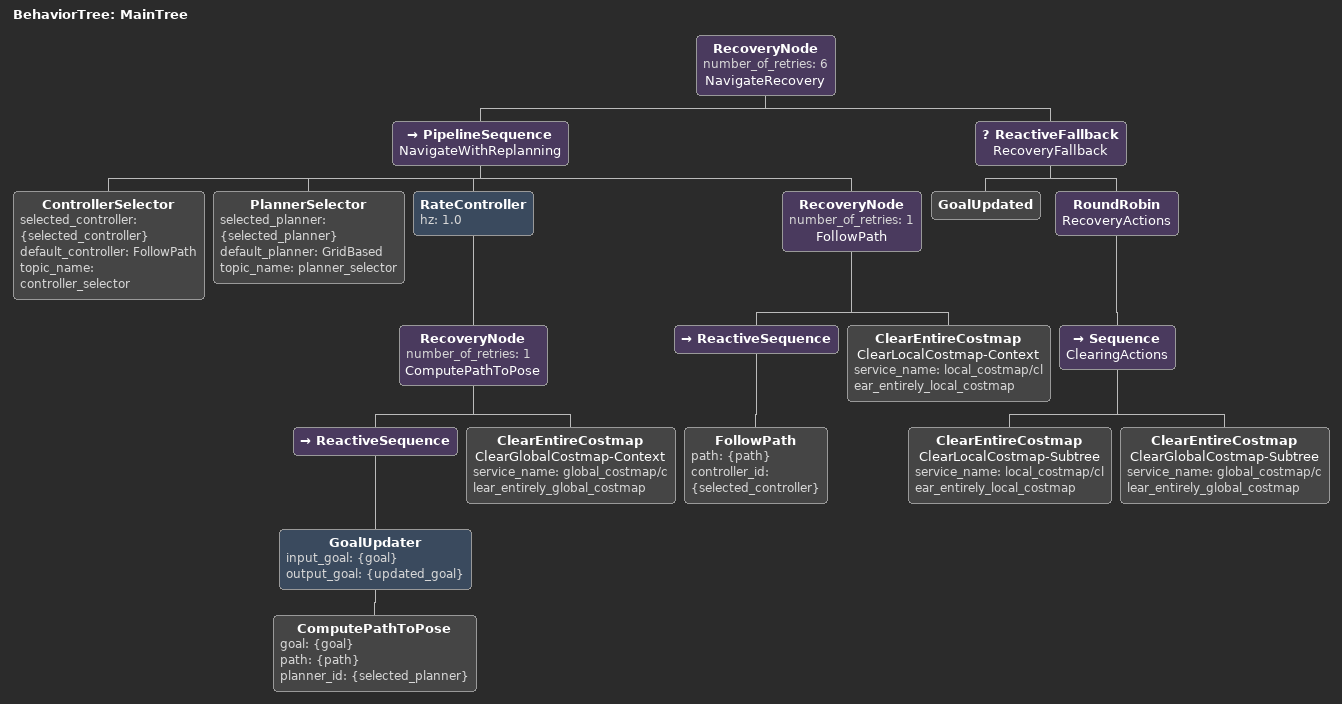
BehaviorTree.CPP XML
<root main_tree_to_execute="MainTree">
  <BehaviorTree ID="MainTree">
    <RecoveryNode number_of_retries="6" name="NavigateRecovery">
      <PipelineSequence name="NavigateWithReplanning">
        <ControllerSelector selected_controller="{selected_controller}" default_controller="FollowPath" topic_name="controller_selector"/>
        <PlannerSelector selected_planner="{selected_planner}" default_planner="GridBased" topic_name="planner_selector"/>
        <RateController hz="1.0">
          <RecoveryNode number_of_retries="1" name="ComputePathToPose">
            <ReactiveSequence>
              <GoalUpdater input_goal="{goal}" output_goal="{updated_goal}">
                <ComputePathToPose goal="{goal}" path="{path}" planner_id="{selected_planner}"/>
              </GoalUpdater>
            </ReactiveSequence>
            <ClearEntireCostmap name="ClearGlobalCostmap-Context" service_name="global_costmap/clear_entirely_global_costmap"/>
          </RecoveryNode>
        </RateController>
        <RecoveryNode number_of_retries="1" name="FollowPath">
          <ReactiveSequence>
            <FollowPath path="{path}" controller_id="{selected_controller}"/>
          </ReactiveSequence>
          <ClearEntireCostmap name="ClearLocalCostmap-Context" service_name="local_costmap/clear_entirely_local_costmap"/>
        </RecoveryNode>
      </PipelineSequence>
      <ReactiveFallback name="RecoveryFallback">
        <GoalUpdated/>
        <RoundRobin name="RecoveryActions">
          <Sequence name="ClearingActions">
            <ClearEntireCostmap name="ClearLocalCostmap-Subtree" service_name="local_costmap/clear_entirely_local_costmap"/>
            <ClearEntireCostmap name="ClearGlobalCostmap-Subtree" service_name="global_costmap/clear_entirely_global_costmap"/>
          </Sequence>
        </RoundRobin>
      </ReactiveFallback>
    </RecoveryNode>
  </BehaviorTree>
</root>
